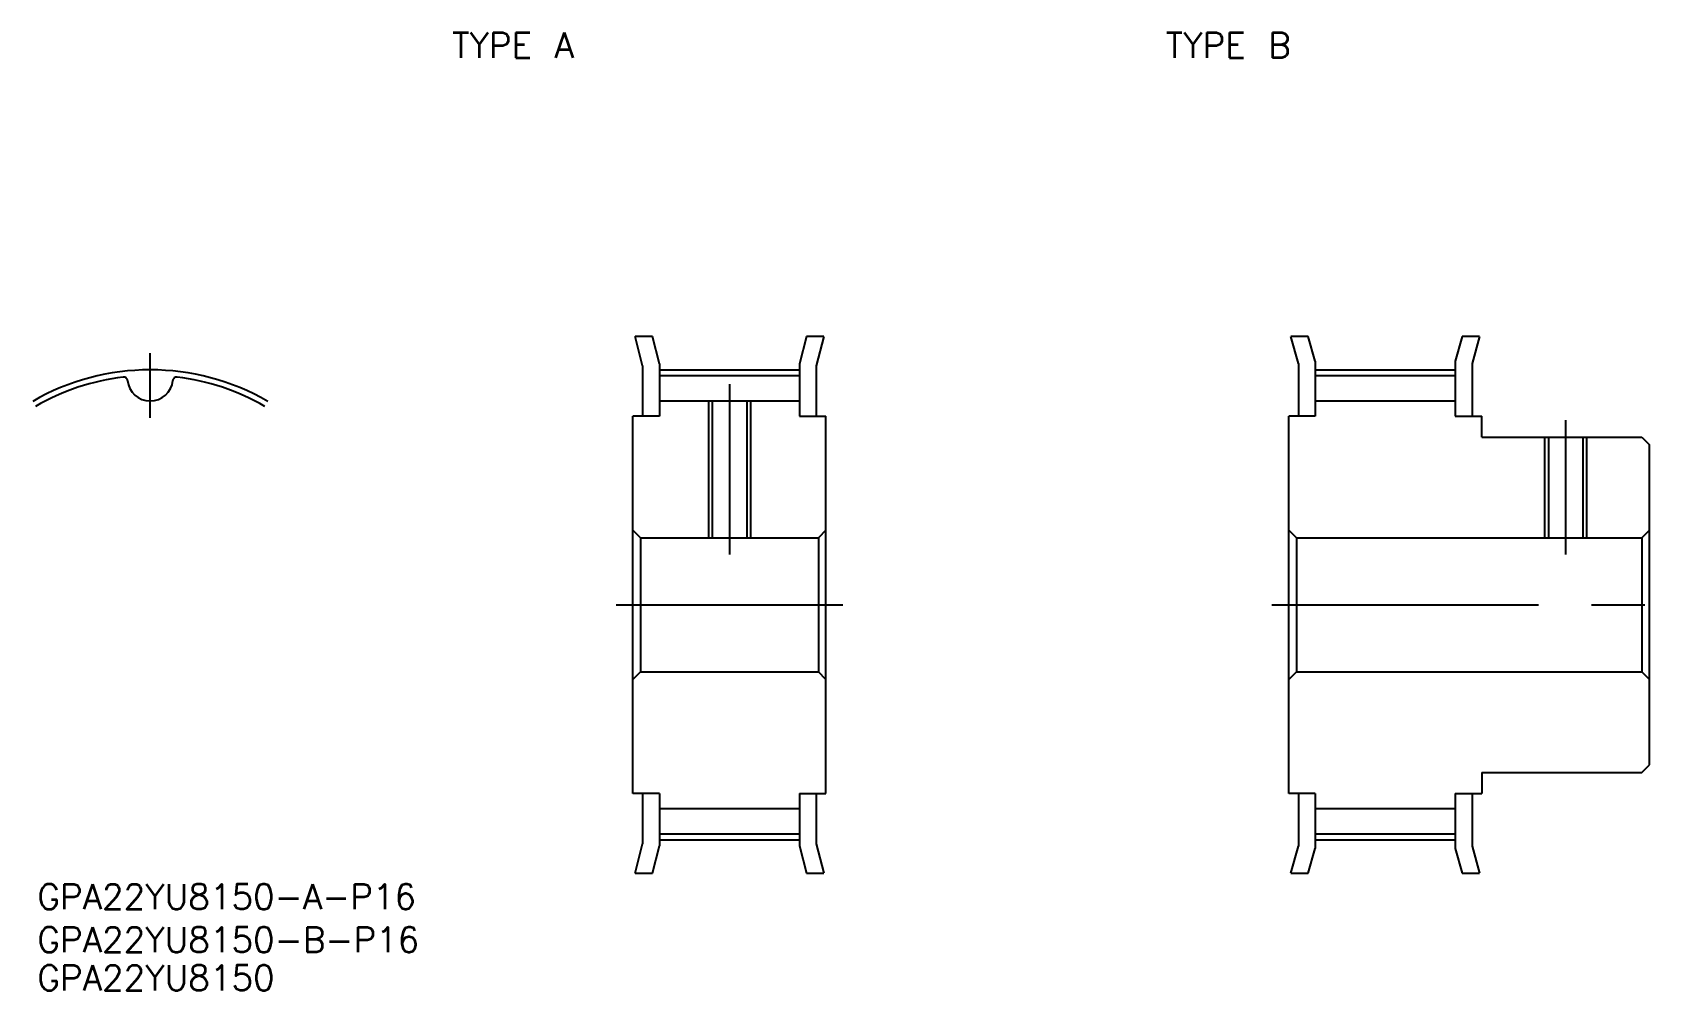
# Model space of a CAD drawing. Extents: x -14 to 181, y -46 to 68.
import ezdxf

# ---------------------------------------------------------------- set-up
doc = ezdxf.new("R2010")
doc.units = 0
doc.linetypes.add('CENTER', pattern=[50.8, 31.75, -6.35, 6.35, -6.35])
doc.layers.get('0').update_dxf_attribs({"linetype": 'CONTINUOUS'})
doc.layers.add('CENTER', color=1, linetype='CENTER')
doc.styles.get("Standard").update_dxf_attribs({"font": 'txt.shx', "height": 3, "bigfont": 'bigfont.shx'})

msp = doc.modelspace()

# ---------------------------------------------------------------- linework, layer by layer
at = {"color": 7, "linetype": 'CONTINUOUS'}
for p, q in [((58.69, 28.49), (57.79, 32)), ((59.86, 32), (57.79, 32)), ((60.69, 28.74), (59.86, 32)), ((78.23, 32), (77.39, 28.74)), ((80.29, 32), (78.23, 32)), ((80.29, 32), (79.39, 28.49)), ((138.04, 32), (135.96, 32)), ((136.86, 28.77), (135.96, 32)), ((138.86, 29.05), (138.04, 32)), ((156.39, 32), (155.56, 29.05)), ((158.46, 32), (156.39, 32)), ((158.46, 32), (157.56, 28.77)), ((58.69, 28.49), (58.69, 22.5)), ((60.69, 28.74), (60.69, 22.5)), ((60.69, 27.33), (77.39, 27.33)), ((77.39, 28.74), (77.39, 22.5)), ((79.39, 28.49), (79.39, 22.5)), ((136.86, 28.77), (136.86, 22.5)), ((138.86, 29.05), (138.86, 22.5)), ((138.86, 27.33), (155.56, 27.33)), ((155.56, 29.05), (155.56, 22.5)), ((157.56, 28.77), (157.56, 22.5)), ((60.69, 24.31), (77.39, 24.31)), ((66.98, 24.31), (66.98, 8)), ((71.11, 24.31), (71.11, 8)), ((138.86, 24.31), (155.56, 24.31)), ((57.54, -22.5), (57.54, 22.5)), ((60.69, 22.5), (57.54, 22.5)), ((77.39, 22.5), (80.54, 22.5)), ((80.54, -22.5), (80.54, 22.5)), ((135.71, -22.5), (135.71, 22.5)), ((138.86, 22.5), (135.71, 22.5)), ((155.56, 22.5), (158.71, 22.5)), ((158.71, 20), (158.71, 22.5)), ((158.71, 20), (177.81, 20)), ((166.65, 20), (166.65, 8)), ((170.78, 20), (170.78, 8)), ((177.81, 20), (178.71, 19.09)), ((178.71, -19.09), (178.71, 19.09)), ((57.54, 8.91), (58.45, 8)), ((58.45, 8), (79.64, 8)), ((58.45, 8), (58.45, -8)), ((80.54, 8.91), (79.64, 8)), ((79.64, 8), (79.64, -8)), ((135.71, 8.91), (136.62, 8)), ((136.62, 8), (177.81, 8)), ((136.62, 8), (136.62, -8)), ((178.71, 8.91), (177.81, 8)), ((177.81, 8), (177.81, -8)), ((57.54, -8.91), (58.45, -8)), ((58.45, -8), (79.64, -8)), ((80.54, -8.91), (79.64, -8)), ((135.71, -8.91), (136.62, -8)), ((136.62, -8), (177.81, -8)), ((178.71, -8.91), (177.81, -8)), ((177.81, -20), (178.71, -19.09)), ((158.71, -20), (177.81, -20)), ((158.71, -20), (158.71, -22.5)), ((60.69, -22.5), (57.54, -22.5)), ((58.69, -22.5), (58.69, -28.48)), ((60.69, -22.5), (60.69, -28.74)), ((77.39, -22.5), (80.54, -22.5)), ((77.39, -22.5), (77.39, -28.74)), ((79.39, -22.5), (79.39, -28.48)), ((138.86, -22.5), (135.71, -22.5)), ((136.86, -22.5), (136.86, -28.78)), ((138.86, -22.5), (138.86, -29.05)), ((155.56, -22.5), (158.71, -22.5)), ((155.56, -22.5), (155.56, -29.05)), ((157.56, -22.5), (157.56, -28.78)), ((60.69, -24.3), (77.39, -24.3)), ((138.86, -24.3), (155.56, -24.3)), ((57.79, -32), (58.69, -28.48)), ((59.86, -32), (60.69, -28.74)), ((60.69, -27.32), (77.39, -27.32)), ((77.39, -28.74), (78.23, -32)), ((79.39, -28.48), (80.29, -32)), ((135.96, -32), (136.86, -28.78)), ((138.04, -32), (138.86, -29.05)), ((138.86, -27.32), (155.56, -27.32)), ((155.56, -29.05), (156.39, -32)), ((157.56, -28.78), (158.46, -32)), ((57.79, -32), (59.86, -32)), ((78.23, -32), (80.29, -32)), ((135.96, -32), (138.04, -32)), ((156.39, -32), (158.46, -32))]:
    msp.add_line(p, q, dxfattribs=at)
at = {"color": 3, "linetype": 'CONTINUOUS'}
for p, q in [((66.54, 24.31), (66.54, 8)), ((71.54, 24.31), (71.54, 8)), ((166.21, 20), (166.21, 8)), ((171.21, 20), (171.21, 8))]:
    msp.add_line(p, q, dxfattribs=at)
at = {"color": 7, "linetype": 'CONTINUOUS'}
for centre, radius, start, end in [((0, 0), 27.32, 96.7384, 120), ((-3.15, 26.69), 0.453, 6.0939, 96.7384), ((0, 27.02), 2.72, 186.0939, 353.9061), ((3.15, 26.69), 0.453, 83.2616, 173.9061), ((0, 0), 27.32, 60, 83.2616)]:
    msp.add_arc(centre, radius, start, end, dxfattribs=at)
at = {"layer": 'CENTER', "color": 1, "linetype": 'CENTER'}
for p, q in [((0, 22.3), (0, 30.01)), ((60.69, 28.01), (77.39, 28.01)), ((138.86, 28.01), (155.56, 28.01)), ((69.04, 26.3), (69.04, 6)), ((168.71, 22), (168.71, 6)), ((55.54, 0), (82.54, 0)), ((133.71, 0), (180.71, 0)), ((60.69, -28.01), (77.39, -28.01)), ((138.86, -28.01), (155.56, -28.01))]:
    msp.add_line(p, q, dxfattribs=at)
msp.add_arc((0, 0), 28.01, 60, 120, dxfattribs=at)

# ---------------------------------------------------------------- texts
at = {"color": 7, "linetype": 'CONTINUOUS'}
for s, p in [('TYPE A', (36, 65.21)), ('TYPE B', (121.05, 65.21)), ('GPA22YU8150-A-P16', (-13.45, -36.29)), ('GPA22YU8150-B-P16', (-13.45, -41.42)), ('GPA22YU8150', (-13.45, -45.96))]:
    msp.add_text(s, height=3, dxfattribs=at).set_placement(p)

doc.saveas('drawing.dxf')
